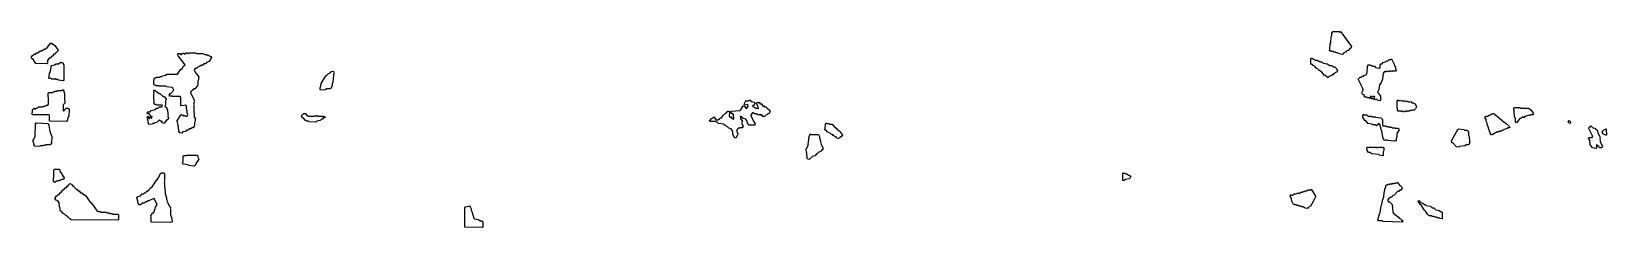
# Model space of a CAD drawing. Header units: millimetres. Extents: x 0 to 7087, y 0 to 882.
import ezdxf

# ---------------------------------------------------------------- set-up
doc = ezdxf.new("R2010")
doc.units = ezdxf.units.MM
doc.layers.add('K', color=7, linetype='Continuous')

msp = doc.modelspace()

# ---------------------------------------------------------------- linework, layer by layer
at = {"layer": 'K'}
for points in [[(5896.8, 779), (5879.2, 783.1), (5877.5, 785.8), (5869.2, 785.8), (5867.5, 788.6), (5859.2, 788.6), (5857.5, 791.3), (5850.9, 791.3), (5849.2, 794), (5842.5, 794), (5840, 798.3), (5841.7, 801), (5843.3, 825.7), (5846.7, 831.1), (5848.3, 858.5), (5851.7, 864), (5851.7, 875), (5855.9, 881.9), (5882.6, 881.9), (5885.9, 879.2), (5889.3, 881.9), (5940.2, 814.7), (5935.9, 804.9), (5934.3, 807.7), (5924.3, 796.8), (5916, 794.1), (5912.7, 788.6), (5904.3, 785.9), (5901, 780.4), (5896.8, 779)], [(5.9, 758.5), (2.5, 758.5), (0, 762.6), (0, 768.2), (2.5, 772.3), (12.6, 780.6), (17.6, 780.6), (22.6, 786), (29.2, 786), (39.2, 794.2), (45.9, 794.2), (55.9, 802.5), (60.9, 802.5), (74.2, 813.4), (85.9, 829.8), (89.3, 829.8), (92.7, 824.4), (97.6, 824.4), (104.3, 818.9), (120.2, 798.3), (117.7, 791.3), (109.3, 785.9), (106, 780.4), (101, 780.4), (96, 772.2), (89.3, 769.4), (86, 763.9), (82.7, 763.9), (79.3, 758.5), (76, 758.5), (71.9, 751.7), (71.9, 740.7), (69.3, 736.5), (20, 737.9), (5.9, 758.5)], [(663.3, 434.1), (661.7, 453.2), (658.3, 464.2), (658.3, 469.7), (655, 475.1), (655, 480.7), (672.5, 506.7), (679.3, 506.7), (684.3, 501.3), (685.9, 504), (691, 504), (692.7, 501.3), (700.9, 501.3), (703.3, 508), (700, 516.2), (700, 524.4), (696.7, 535.4), (696.7, 540.9), (698.3, 543.6), (694.2, 550.4), (674.2, 547.6), (671.7, 551.8), (671.7, 584.7), (669.2, 588.7), (634.2, 588.7), (632.5, 591.4), (622.5, 591.4), (620, 595.6), (624.2, 602.6), (627.6, 602.6), (640, 617.6), (634.2, 629.8), (607.5, 632.5), (605.9, 635.2), (574.2, 635.2), (572.5, 638), (559.2, 638), (557.5, 640.7), (552.5, 640.7), (550, 644.9), (550, 661.4), (551.7, 664.1), (551.7, 669.6), (554.2, 673.8), (559.2, 673.8), (560.9, 676.5), (577.5, 676.5), (579.2, 679.2), (585.9, 679.2), (587.5, 682), (605.9, 684.7), (609.2, 690.2), (657.5, 690.2), (672.5, 712.1), (675.9, 712.1), (684.2, 725.8), (691.6, 732.6), (659.2, 772.2), (656.7, 779.1), (659.2, 783.3), (667.7, 783.3), (671, 777.8), (674.2, 777.8), (677.5, 783.3), (682.5, 783.3), (684.2, 786.1), (690.9, 780.6), (695.9, 786), (701, 786), (702.7, 783.3), (705.9, 783.3), (707.5, 786), (741, 786), (742.7, 783.3), (771, 783.3), (779.3, 777.8), (789.3, 777.8), (791, 775.1), (797.7, 775.1), (799.3, 772.3), (807.7, 769.6), (810.2, 765.4), (799.3, 747.5), (787.7, 742), (782.6, 736.5), (776, 736.5), (771, 731.1), (764.3, 731.1), (759.3, 725.6), (749.3, 722.9), (744.3, 717.4), (741, 717.4), (734.3, 711.9), (731.9, 707.9), (734.4, 701.1), (753.6, 677.8), (751.9, 675), (751.9, 664.1), (748.5, 658.6), (748.5, 644.9), (746.9, 639.4), (736, 624.3), (731, 624.3), (727.7, 618.8), (724.3, 618.8), (721, 613.3), (717.7, 613.3), (715.2, 609.3), (715.2, 606.6), (733.5, 571), (730.2, 565.5), (731.9, 562.8), (728.5, 554.6), (730.2, 551.9), (730.2, 519), (731.9, 516.3), (731.9, 497.1), (738.6, 488.9), (736.9, 486.1), (736.9, 477.9), (733.5, 472.4), (733.5, 461.5), (731.9, 456), (727.7, 449), (722.6, 449), (716, 443.6), (709.3, 443.6), (704.3, 438.1), (697.6, 438.1), (692.7, 432.6), (681, 429.9), (676, 424.4), (666.7, 425.8), (663.3, 434.1)], [(119.2, 665.4), (110.9, 665.4), (107.6, 670.8), (104.3, 668.1), (90.9, 668.1), (89.2, 670.8), (80.9, 670.8), (78.3, 675), (80, 677.8), (81.7, 694.2), (85, 699.7), (85, 707.9), (86.7, 710.7), (88.3, 724.4), (90.9, 728.5), (104.2, 731.3), (110.9, 736.7), (120.9, 736.7), (129.2, 742.2), (139.3, 742.2), (145.2, 732.6), (145.2, 664.1), (142.7, 659.9), (120.9, 662.6), (119.2, 665.4)], [(5817.6, 684.5), (5805.9, 698.2), (5795.9, 706.4), (5792.5, 706.4), (5789.2, 711.9), (5782.5, 714.7), (5774.2, 725.6), (5767.5, 728.4), (5764.2, 733.8), (5759.2, 733.8), (5756.7, 738), (5756.7, 757.2), (5759.2, 761.4), (5762.6, 761.4), (5776, 753.2), (5784.3, 753.2), (5791, 747.7), (5796, 747.7), (5797.7, 745), (5806, 745), (5812.6, 739.5), (5829.3, 736.7), (5842.6, 728.5), (5851, 728.5), (5857.6, 723.1), (5864.3, 723.1), (5872.7, 714.8), (5876.9, 705.2), (5872.7, 698.2), (5864.3, 695.5), (5860.9, 689.9), (5859.3, 692.6), (5855.9, 687.2), (5854.3, 689.9), (5851, 684.5), (5837.7, 679.1), (5834.3, 673.5), (5820.9, 684.5), (5817.6, 684.5)], [(6044.2, 575), (6041.6, 579.2), (6045, 584.7), (6042.5, 588.7), (6036, 588.7), (6033.6, 584.7), (6035.2, 581.9), (6032.6, 577.6), (6030, 581.9), (6031.6, 584.7), (6027.6, 591.4), (6023.6, 587.4), (6025.2, 584.7), (6022.6, 580.4), (6019.2, 583.2), (6010.9, 583.2), (6009.2, 586), (5999.2, 586), (5996.6, 590.2), (5998.3, 592.9), (5995.9, 596.9), (5990.9, 596.9), (5986.7, 606.6), (5991.7, 617.6), (5991.7, 623), (5970, 666.8), (5979.2, 676.5), (5984.2, 676.5), (5990.9, 682), (5994.2, 679.3), (5997.5, 684.7), (6005.9, 687.4), (6010, 697), (6011.7, 724.4), (6015.9, 731.3), (6024.3, 731.3), (6026, 728.5), (6032.7, 728.5), (6034.3, 725.8), (6042.6, 725.8), (6047.7, 720.3), (6064.3, 717.6), (6065.9, 714.9), (6068.3, 718.9), (6068.3, 732.6), (6070.9, 736.7), (6077.6, 736.7), (6082.5, 742.2), (6092.5, 745), (6097.6, 750.5), (6100.9, 747.7), (6109.2, 755.9), (6115.9, 755.9), (6119.3, 758.7), (6131.9, 735.3), (6133.5, 727.1), (6136.9, 721.6), (6136.9, 713.4), (6140.2, 707.9), (6137.7, 703.7), (6121, 703.7), (6119.3, 700.9), (6117.5, 703.7), (6114.3, 703.7), (6112.6, 700.9), (6110.9, 703.7), (6107.7, 703.7), (6106, 700.9), (6102.6, 703.7), (6099.3, 700.9), (6095.9, 703.7), (6092.6, 700.9), (6089.3, 703.6), (6081.9, 694.2), (6078.5, 666.8), (6073.5, 653.1), (6065.2, 642.1), (6061.9, 620.3), (6056.9, 609.3), (6070.2, 590.2), (6070.2, 573.7), (6067.6, 569.5), (6055.9, 572.3), (6052.6, 577.7), (6044.2, 575)], [(1300, 617.4), (1298.3, 620.3), (1298.3, 628.5), (1301.7, 636.7), (1303.3, 647.7), (1324.2, 682), (1329.2, 684.7), (1335.9, 692.9), (1344.2, 695.7), (1347.5, 701.1), (1357.6, 703.9), (1360.2, 699.7), (1358.5, 677.7), (1356.9, 675), (1356.9, 664.1), (1355.2, 661.3), (1355.2, 650.4), (1353.5, 647.6), (1353.5, 636.7), (1346, 624.3), (1329.3, 624.3), (1321, 618.8), (1300, 617.4)], [(81.7, 480.6), (81.7, 502.5), (79.2, 506.5), (4.2, 506.5), (1.7, 513.5), (5, 519), (5, 530), (12.6, 536.9), (15.9, 531.5), (19.2, 536.9), (24.2, 536.9), (30.9, 542.3), (47.5, 542.3), (49.2, 545.1), (57.5, 545.1), (59.2, 547.8), (65.9, 547.8), (67.5, 550.6), (74.2, 550.6), (76.7, 554.6), (76.7, 584.7), (75, 587.4), (75, 603.9), (77.5, 608.1), (94.2, 608.1), (95.9, 610.8), (104.2, 610.8), (105.9, 613.5), (115.9, 613.5), (117.5, 616.3), (135.9, 616.3), (137.5, 619), (142.7, 619), (145.2, 614.8), (145.2, 609.4), (148.5, 603.9), (148.5, 573.8), (150.2, 571), (150.2, 560), (141.9, 551.8), (141.9, 527.2), (144.3, 523.2), (155.9, 536.9), (164.3, 536.9), (170.2, 530), (168.5, 502.5), (161.9, 488.8), (161.9, 483.3), (157.7, 476.4), (83.4, 477.8), (81.7, 480.6)], [(525, 472.4), (526.7, 475.2), (521.7, 486.1), (523.3, 488.9), (520, 497.1), (524.3, 501.3), (526.9, 497.1), (525.2, 494.3), (527.7, 490.3), (530.9, 490.3), (535.9, 495.9), (539.3, 490.4), (543.3, 497.1), (540.9, 501), (537.6, 495.5), (535, 499.8), (536.6, 502.5), (529.2, 512), (522.5, 512), (520, 516.2), (522.5, 520.4), (534.2, 520.4), (539.2, 525.9), (557.5, 531.4), (562.6, 536.9), (569.2, 536.9), (575.9, 542.3), (587.5, 542.3), (590, 546.4), (587.5, 550.4), (562.5, 550.4), (560.9, 553.1), (554.2, 553.1), (551.7, 557.3), (550, 562.8), (551.7, 565.5), (551.7, 571), (550, 573.7), (550, 598.4), (551.7, 603.8), (550, 606.6), (550, 614.8), (552.6, 619.1), (574.3, 602.6), (577.6, 602.6), (592.6, 588.9), (597.6, 588.9), (605.2, 579.2), (605.2, 573.7), (603.5, 571), (603.5, 551.8), (600.2, 546.4), (608.5, 538.2), (608.5, 532.7), (611.9, 527.2), (611.9, 521.7), (613.5, 519), (613.5, 508), (615.2, 505.3), (613.5, 499.8), (616.9, 491.6), (612.7, 484.6), (609.3, 484.6), (596, 468.2), (589.2, 471), (584.2, 479.2), (579.2, 479.2), (575.9, 484.6), (566, 473.7), (554.3, 471), (552.7, 468.2), (546, 468.2), (544.3, 465.5), (528.4, 464.1), (525, 472.4)], [(3162.5, 405.3), (3156.7, 414.9), (3155, 420.4), (3155, 431.3), (3147.5, 443.6), (3137.5, 446.3), (3130.9, 454.5), (3122.5, 457.3), (3114.2, 465.5), (3090.9, 468.2), (3085.9, 473.7), (3080.9, 473.7), (3079.2, 476.4), (3052.5, 476.4), (3050, 480.6), (3052.5, 484.8), (3055.9, 484.8), (3059.2, 490.3), (3067.5, 493), (3070.9, 498.6), (3081, 484.8), (3084.3, 484.8), (3085.9, 482.2), (3090.9, 487.6), (3094.2, 484.9), (3099.2, 493.1), (3104.2, 493.1), (3112.5, 506.7), (3115.9, 506.7), (3122.6, 515), (3125.9, 515), (3132.6, 523.2), (3137.7, 523.2), (3140.2, 519), (3138.5, 502.6), (3141, 498.5), (3146, 498.5), (3151, 490.3), (3159.2, 487.6), (3161.6, 491.6), (3158.3, 497), (3158.3, 508), (3154.2, 514.7), (3150.9, 512), (3146.6, 519), (3149.2, 523.2), (3189.2, 525.9), (3196.7, 535.4), (3196.7, 538.2), (3202.6, 547.8), (3209.3, 545.1), (3214.3, 536.9), (3219.2, 536.9), (3225, 546.4), (3222.5, 553.1), (3209.2, 550.3), (3206.7, 554.6), (3215.9, 572.6), (3217.7, 569.7), (3225.9, 569.7), (3227.5, 572.5), (3234.3, 572.5), (3237.7, 567), (3252.7, 564.2), (3255.2, 557.3), (3249.3, 547.6), (3246, 550.3), (3243.6, 546.4), (3246, 542.4), (3249.3, 545.1), (3252.7, 539.6), (3256, 539.6), (3257.7, 536.9), (3267.7, 536.9), (3269.3, 534.2), (3271.7, 538.1), (3261.7, 560), (3264.2, 564.3), (3270.9, 561.5), (3274.3, 564.3), (3279.3, 556), (3284.3, 556), (3292.6, 545.1), (3296, 547.9), (3299.3, 542.3), (3304.3, 542.3), (3311, 534.1), (3317.7, 531.4), (3323.6, 521.7), (3317.7, 512), (3312.7, 512), (3309.3, 506.6), (3301, 503.8), (3297.6, 498.2), (3295.9, 501), (3292.6, 498.3), (3285.9, 506.5), (3282.7, 506.5), (3280.9, 503.7), (3277.6, 509.2), (3276, 506.5), (3267.6, 506.5), (3260.9, 512), (3252.6, 512), (3245.9, 517.5), (3242.7, 514.8), (3236.9, 505.3), (3236.9, 502.6), (3248.5, 480.7), (3248.5, 477.9), (3256.9, 467), (3254.3, 460), (3229.2, 460), (3221.7, 469.6), (3220, 477.9), (3214.2, 487.4), (3202.5, 490.1), (3195.9, 498.3), (3192.5, 498.3), (3190.9, 501), (3188.6, 497.1), (3190.2, 494.4), (3190.2, 488.9), (3198.5, 477.9), (3195.2, 469.7), (3201.9, 456), (3197.7, 449), (3189.3, 449), (3187.7, 446.3), (3179.3, 446.3), (3176, 443.6), (3171.9, 434.1), (3178.5, 423.2), (3178.5, 420.4), (3169.3, 402.5), (3162.5, 405.3)], [(6146.7, 535.4), (6145, 538.1), (6145, 568.3), (6147.5, 572.5), (6152.7, 572.5), (6154.3, 569.7), (6161, 572.5), (6162.7, 569.7), (6179.3, 569.7), (6181, 567), (6187.6, 569.7), (6189.3, 567), (6197.7, 567), (6199.3, 564.3), (6206, 567), (6211, 561.5), (6217.6, 561.5), (6226, 556), (6231.9, 543.6), (6227.7, 534), (6221, 528.5), (6214.3, 528.5), (6212.6, 525.6), (6210.9, 528.4), (6209.3, 525.7), (6202.7, 525.7), (6201, 523), (6189.3, 523), (6187.6, 520.1), (6185.9, 523), (6181, 523), (6179.3, 520.1), (6177.6, 522.9), (6174.3, 520.2), (6170.9, 520.2), (6169.2, 523), (6166, 523), (6164.3, 520.2), (6160.9, 523), (6149.2, 523), (6146.7, 527.2), (6146.7, 535.4)], [(1248.4, 475.1), (1245.9, 479.2), (1237.5, 479.2), (1235.9, 481.9), (1232.6, 481.9), (1222.6, 492.9), (1219.2, 492.9), (1215, 499.8), (1219.2, 506.7), (1225.9, 512.2), (1232.6, 512.2), (1239.3, 504), (1242.7, 504), (1244.3, 501.3), (1274.2, 501.3), (1275.9, 504), (1279.3, 504), (1280.9, 501.4), (1282.6, 504.1), (1285.9, 501.3), (1289.3, 504.1), (1291, 501.3), (1309.3, 501.3), (1313.6, 494.3), (1309.3, 487.4), (1304.3, 487.4), (1299.3, 481.9), (1284.3, 479.2), (1279.3, 473.7), (1248.4, 475.1)], [(1315, 497), (1317.6, 501.3), (1321.9, 497.1), (1319.3, 492.8), (1315, 497)], [(6089.2, 391.5), (6081.7, 401.2), (6076.7, 434.1), (6071.7, 445), (6071.7, 450.5), (6068.3, 456), (6070, 458.7), (6064.2, 468.2), (6052.6, 457.2), (6044.2, 462.7), (6034.2, 462.7), (6032.5, 465.5), (6012.5, 468.2), (6007.5, 476.5), (5999.2, 481.9), (5990, 497), (5990, 502.6), (5994.3, 509.6), (5996, 506.7), (6007.7, 506.7), (6009.3, 504), (6012.7, 504), (6016, 498.6), (6019.2, 501.3), (6026, 501.3), (6029.3, 498.6), (6032.6, 501.3), (6034.3, 498.5), (6046, 498.5), (6047.7, 495.8), (6071, 493.1), (6078.5, 486.2), (6078.5, 461.5), (6081, 457.5), (6094.3, 457.5), (6096, 454.7), (6107.7, 454.7), (6109.3, 452), (6121, 452), (6122.7, 449.2), (6134.3, 449.2), (6136, 446.5), (6147.6, 446.5), (6151, 443.7), (6153.6, 439.6), (6143.5, 423.1), (6143.5, 409.4), (6140.2, 398.5), (6140.2, 393), (6137.6, 388.7), (6135.9, 391.5), (6132.6, 388.8), (6100.9, 391.6), (6099.2, 394.3), (6089.2, 391.5)], [(6550, 464.2), (6550, 469.7), (6545, 477.9), (6545, 486.1), (6540, 494.3), (6542.6, 501.3), (6545.9, 498.6), (6547.5, 501.3), (6554.2, 501.3), (6557.6, 506.8), (6559.3, 504), (6572.6, 512.3), (6574.3, 509.6), (6575.9, 512.2), (6581, 512.2), (6584.3, 506.7), (6587.6, 506.7), (6626, 473.9), (6629.3, 473.9), (6632.7, 468.4), (6636, 468.4), (6651.9, 453.3), (6649.3, 449), (6644.3, 449), (6637.6, 443.6), (6626, 440.8), (6624.3, 438.1), (6619.3, 438.1), (6612.6, 432.6), (6610.9, 435.3), (6604.2, 429.8), (6602.6, 432.6), (6595.9, 427.1), (6594.2, 429.8), (6576, 418.9), (6571, 418.9), (6569.3, 416.2), (6566.7, 417.6), (6556.7, 442.3), (6555, 453.2), (6550, 464.2)], [(6676.7, 491.6), (6673.3, 497), (6671.7, 527.2), (6670, 529.9), (6670, 535.4), (6672.5, 539.6), (6687.6, 539.6), (6690.9, 536.9), (6692.5, 539.6), (6697.7, 539.6), (6699.3, 536.9), (6704.2, 536.9), (6705.9, 539.7), (6707.7, 536.9), (6727.7, 536.9), (6729.3, 534.2), (6730.9, 536.9), (6737.6, 536.9), (6747.7, 528.6), (6758.6, 510.8), (6756, 506.5), (6744.3, 506.5), (6742.7, 503.8), (6739.2, 503.8), (6737.6, 506.5), (6736, 503.8), (6724.3, 501.1), (6722.6, 498.3), (6719.3, 501), (6714.3, 492.8), (6709.3, 498.3), (6701, 490.1), (6697.6, 490.1), (6682.6, 470.9), (6680.9, 473.6), (6679.3, 470.9), (6676.7, 475.1), (6676.7, 491.6)], [(10, 373.8), (10, 379.3), (6.7, 390.3), (16.7, 409.5), (18.3, 467), (20.9, 471.2), (74.3, 468.4), (78.5, 458.8), (81.9, 431.4), (91.9, 409.5), (90.2, 379.3), (84.3, 372.4), (62.7, 372.4), (61, 369.6), (51, 369.6), (49.3, 366.9), (39.3, 366.9), (37.7, 364.2), (15, 365.5), (10, 373.8)], [(3624.2, 402.5), (3620.9, 408), (3615.9, 408), (3610.9, 413.5), (3607.5, 413.5), (3604.2, 418.9), (3599.2, 418.9), (3594.2, 424.4), (3580.9, 429.9), (3577.5, 435.4), (3572.5, 438.1), (3570, 442.3), (3571.7, 445.1), (3573.3, 467), (3577.6, 471.2), (3579.3, 468.4), (3589.3, 468.4), (3591, 465.7), (3602.6, 465.7), (3616, 449.2), (3619.3, 449.2), (3627.7, 438.3), (3634.3, 435.5), (3648.6, 417.7), (3642.7, 408), (3639.3, 408), (3636, 402.5), (3632.7, 402.5), (3631, 399.7), (3624.2, 402.5)], [(6419.2, 443.8), (6446, 441), (6447.7, 438.3), (6461, 438.3), (6463.5, 434.1), (6465.2, 428.6), (6465.2, 415), (6468.5, 409.5), (6470.2, 384.8), (6471.9, 382.1), (6467.7, 372.4), (6456, 372.4), (6449.3, 366.9), (6426, 364.2), (6424.3, 361.4), (6411.7, 362.8), (6395.9, 380.6), (6390.8, 380.6), (6390, 390.3), (6419.2, 443.8)], [(6919.3, 482.2), (6925.2, 475.2), (6922.7, 468.2), (6916.7, 469.6), (6915, 475.2), (6919.3, 482.2)], [(7009.2, 405.4), (7014.2, 405.4), (7015.9, 408.3), (7017.7, 405.4), (7022.5, 405.4), (7025, 409.5), (7006.7, 445), (7009.2, 452), (7012.5, 452), (7015.9, 457.5), (7026, 449.2), (7034.3, 446.5), (7039.3, 441), (7042.7, 441), (7046.9, 434.1), (7048.5, 425.9), (7058.5, 406.7), (7056.9, 404), (7058.5, 401.2), (7056.9, 395.8), (7058.5, 393), (7058.5, 384.8), (7068.5, 365.6), (7066, 358.7), (7055.9, 358.7), (7052.5, 364.2), (7042.6, 372.3), (7040.2, 368.4), (7043.6, 362.9), (7039.3, 355.9), (7024.2, 358.7), (7013.3, 373.8), (7011.7, 393), (7006.6, 401.2), (7009.2, 405.4)], [(7072.6, 435.6), (7077.5, 441), (7086, 443.8), (7086.9, 414.8), (7081.7, 414.8), (7070.9, 421.7), (7066.7, 431.4), (7069.2, 435.6), (7072.6, 435.6)], [(3491.7, 308), (3490, 310.8), (3488.3, 335.5), (3486.7, 338.2), (3485, 352), (3495, 368.4), (3496.7, 390.3), (3498.3, 393), (3498.3, 404), (3501.7, 417.7), (3504.2, 421.9), (3507.6, 419.1), (3541, 419.1), (3545.2, 409.5), (3545.2, 404), (3550.2, 390.3), (3550.2, 384.8), (3553.5, 373.9), (3560.2, 360.2), (3560.2, 351.9), (3557.7, 347.7), (3554.3, 347.7), (3551, 342.3), (3539.3, 336.8), (3536, 331.3), (3532.6, 331.3), (3526, 323.1), (3516, 320.4), (3499.3, 306.7), (3491.7, 308)], [(6030.9, 331.3), (6022.6, 336.8), (6015.9, 336.8), (6010, 346.4), (6008.3, 357.4), (6010.9, 361.6), (6016, 361.6), (6017.6, 359), (6019.2, 361.6), (6029.3, 361.6), (6030.9, 359), (6032.5, 361.6), (6041, 361.6), (6044.2, 358.9), (6045.9, 361.6), (6052.6, 361.6), (6055.9, 358.9), (6057.5, 361.6), (6064.3, 361.6), (6067.6, 358.9), (6069.2, 361.6), (6076, 361.6), (6079.3, 358.9), (6082.6, 361.7), (6085.2, 357.5), (6085.2, 346.4), (6081.9, 341), (6081.9, 327.3), (6079.3, 323.1), (6064.2, 325.8), (6062.5, 328.6), (6030.9, 331.3)], [(704.2, 282), (684.2, 284.8), (680, 291.7), (681.7, 297.2), (681.7, 319.1), (684.2, 323.3), (697.5, 323.3), (699.2, 326), (746, 326), (748.5, 321.9), (748.5, 316.4), (753.6, 308.1), (740.2, 288.9), (736, 279.3), (732.6, 276.5), (705.9, 279.3), (704.2, 282)], [(98.3, 223.3), (100, 226), (100, 258.9), (102.5, 263.1), (124.3, 263.1), (126.9, 258.9), (126.9, 253.4), (146.9, 223.3), (144.3, 216.3), (136, 216.3), (127.6, 210.8), (122.7, 210.8), (121, 208.1), (111, 208.1), (104.3, 202.6), (98.3, 206.8), (98.3, 223.3)], [(538.3, 26.1), (538.3, 48), (536.7, 53.5), (545.9, 65.9), (549.2, 65.9), (551.7, 70), (558.3, 91.9), (565, 102.8), (550.9, 131.3), (549.3, 128.7), (532.7, 123.2), (531, 120.5), (524.3, 120.5), (519.3, 115), (512.6, 115), (507.6, 109.5), (499.3, 109.5), (491, 101.3), (484.2, 101.3), (480, 108.2), (478.3, 119.2), (473.3, 132.9), (479.2, 139.8), (490.9, 142.6), (497.6, 150.8), (504.2, 150.8), (509.2, 156.3), (512.5, 156.3), (515.9, 161.7), (520.9, 161.7), (524.2, 167.2), (527.5, 167.2), (532.5, 175.4), (542.5, 183.6), (564.2, 213.8), (565.9, 213.8), (573.3, 226), (579.2, 241.1), (584.2, 246.6), (594.3, 246.6), (598.5, 239.7), (598.5, 212.3), (596.9, 209.6), (598.5, 206.9), (598.5, 201.3), (596.9, 198.6), (598.5, 195.9), (598.5, 182.2), (600.2, 179.5), (601.9, 152.1), (606.9, 132.9), (606.9, 127.5), (610.2, 121.9), (608.5, 119.2), (621, 96), (625.2, 91.9), (623.5, 86.4), (625.2, 83.6), (625.2, 56.3), (630.2, 45.3), (633.5, 26.1), (631, 21.9), (540, 23.3), (538.3, 26.1)], [(4910, 212.2), (4910.8, 246.7), (4914.3, 243.9), (4922.7, 243.9), (4924.3, 241.2), (4929.3, 241.2), (4936, 235.7), (4939.3, 235.7), (4946.9, 226), (4939.3, 219.1), (4922.6, 216.3), (4916, 210.8), (4910, 212.2)], [(175.9, 38.4), (169.2, 41.1), (165.9, 46.5), (162.5, 46.5), (159.2, 52), (152.5, 54.8), (149.2, 60.3), (142.5, 63), (134.2, 73.9), (130.9, 73.9), (128.3, 78.1), (128.3, 89.1), (126.7, 91.8), (125, 111), (119.2, 120.5), (110.9, 123.2), (105, 130.2), (112.5, 142.6), (115.9, 142.6), (119.2, 148.1), (124.2, 148.1), (129.2, 156.2), (134.2, 159), (142.5, 169.9), (147.5, 172.7), (150.9, 178.2), (155.9, 178.2), (160.9, 186.4), (164.2, 186.4), (172.6, 197.4), (179.3, 194.6), (186, 186.4), (189.3, 186.4), (201, 172.7), (204.3, 172.7), (209.3, 164.5), (214.3, 164.5), (221, 156.3), (226, 156.3), (232.6, 148.1), (237.6, 148.1), (244.3, 142.5), (262.7, 115.2), (267.7, 112.4), (274.3, 104.2), (296, 74.1), (299.3, 74.1), (301, 71.4), (311, 71.4), (312.7, 68.7), (337.7, 68.7), (339.3, 65.9), (351, 65.9), (352.7, 63.2), (364.3, 63.2), (366, 60.4), (389.3, 60.4), (391.9, 56.3), (391.9, 37), (389.3, 32.9), (178.4, 34.2), (175.9, 38.4)], [(5712.5, 93.1), (5710.9, 95.8), (5702.5, 95.8), (5700.9, 98.6), (5694.2, 98.6), (5692.5, 101.3), (5684.2, 101.3), (5682.5, 104), (5679.2, 104), (5671.7, 119.2), (5670, 130.1), (5663.3, 141.1), (5667.6, 148.2), (5669.3, 145.3), (5674.2, 145.3), (5680.9, 150.8), (5690.9, 150.8), (5699.3, 156.3), (5704.3, 153.6), (5710.9, 159), (5719.2, 159), (5720.9, 161.7), (5727.5, 161.7), (5729.2, 164.5), (5737.6, 164.5), (5744.3, 170), (5747.6, 167.3), (5749.2, 170), (5755.9, 170), (5757.6, 172.8), (5776.9, 141.1), (5776.9, 138.4), (5766.9, 116.4), (5754.3, 95.9), (5744.3, 90.4), (5741, 84.9), (5730.9, 87.6), (5722.6, 93.1), (5712.5, 93.1)], [(6060.9, 30.1), (6058.3, 34.3), (6065, 61.7), (6068.3, 67.2), (6073.3, 97.3), (6076.7, 102.8), (6078.3, 122), (6085, 138.4), (6086.7, 157.6), (6090, 168.5), (6090, 174), (6093.3, 179.5), (6093.3, 187.7), (6095.9, 191.9), (6100.9, 191.9), (6102.5, 194.6), (6112.6, 194.6), (6115.9, 197.4), (6119.3, 194.6), (6126, 200.1), (6127.7, 197.3), (6130.9, 197.3), (6132.5, 200.1), (6140.9, 200.1), (6142.5, 202.8), (6146, 202.8), (6157.7, 189.1), (6162.7, 186.4), (6166.9, 176.7), (6159.3, 166.9), (6157.6, 169.7), (6151, 161.5), (6146, 161.5), (6131, 145.1), (6124.3, 142.4), (6121, 136.9), (6116, 136.9), (6106, 128.7), (6101.9, 121.9), (6106, 115.2), (6111, 115.2), (6121.9, 102.8), (6125.2, 70), (6127.7, 65.9), (6151, 46.7), (6154.3, 41.3), (6161, 38.5), (6164.3, 33.1), (6167.7, 33.1), (6170.2, 28.9), (6167.7, 24.6), (6080.9, 27.4), (6079.2, 30.1), (6060.9, 30.1)], [(1950, 1.4), (1950, 89.1), (1952.5, 93.3), (1969.2, 96), (1970.9, 98.9), (1978.5, 83.6), (1978.5, 78.2), (1981.9, 72.7), (1990.2, 42.6), (1992.7, 38.5), (2011, 35.8), (2019.3, 30.3), (2026, 30.3), (2030.2, 23.4), (2030.2, 4.2), (2027.7, 0), (1950, 1.4)], [(6324.2, 43.8), (6322.5, 46.5), (6312.5, 46.5), (6310.9, 49.3), (6300.9, 49.3), (6299.2, 52), (6289.2, 52), (6280.9, 60.3), (6272.5, 74), (6265.9, 79.4), (6252.5, 101.3), (6249.2, 101.3), (6240, 116.5), (6242.6, 120.8), (6249.3, 112.5), (6261, 109.7), (6267.6, 104.2), (6271, 104.2), (6276, 98.8), (6294.3, 96), (6302.6, 87.8), (6309.3, 87.8), (6319.3, 79.6), (6334.3, 76.9), (6339.3, 71.4), (6342.6, 71.4), (6346.9, 67.2), (6346.9, 39.7), (6335.9, 41.1), (6334.2, 43.8), (6324.2, 43.8)]]:
    msp.add_lwpolyline(points, close=True, dxfattribs=at)

doc.saveas('drawing.dxf')
